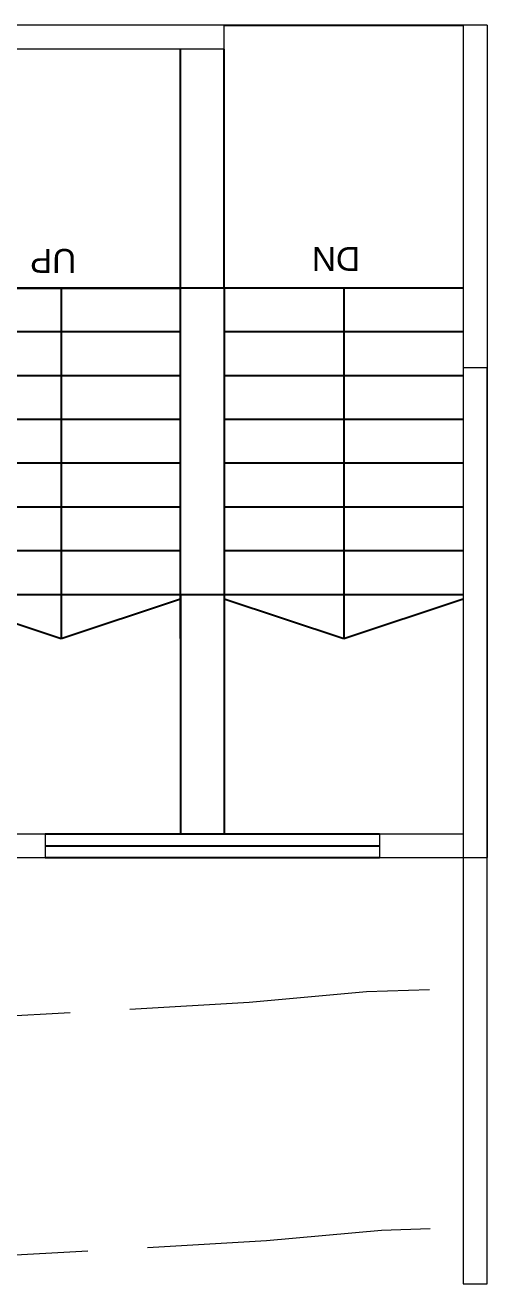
# Model space of a CAD drawing. Header units: inches. Extents: x 27644242 to 29005101, y -955243 to 216979.
# Drawn here: x 28747740 to 28750602, y -754536 to -746636 of the extents above; entities that cross this region are included whole.
import ezdxf

# ---------------------------------------------------------------- set-up
doc = ezdxf.new("R2010")
doc.units = ezdxf.units.IN
doc.header["$MEASUREMENT"] = 0
doc.linetypes.add('01-Xref Col Podium Lvl-1$0$HIDDEN', pattern=[0.375, 0.25, -0.125])
for name, color, linetype, lineweight in [('ELEVATION', 40, 'Continuous', 13), ('RVA Site Boundary', 17, 'Continuous', 15), ('WALL', 7, 'Continuous', 20)]:
    doc.layers.add(name, color=color, linetype=linetype, lineweight=lineweight)
for name, color, linetype in [('KPA Elevation Line 3', 252, 'Continuous'), ('KPA General Plan Line', 1, 'Continuous'), ('KPA Glass', 152, 'Continuous'), ('KPA Stair Line', 253, 'Continuous'), ('KPA Text', 7, 'Continuous')]:
    doc.layers.add(name, color=color, linetype=linetype)
doc.styles.get("Standard").update_dxf_attribs({"font": 'swiss.ttf'})

# ---------------------------------------------------------------- blocks, each defined once
blk = doc.blocks.new('A$C69BC79EC')
for p, q in [((980, 3480), (230, 3229.999999996275)), ((980, 1280), (980, 3480)), ((1730, 3229.999999996275), (980, 3480)), ((2755, 3480), (2005, 3229.999999996275)), ((2755, 1280), (2755, 3480)), ((3505, 3229.999999996275), (2755, 3480))]:
    blk.add_line(p, q)
at = {"layer": 'KPA Elevation Line 3'}
for p, q in [((1730, 1280), (1730, 3480)), ((2005, 3480), (2005, 1280)), ((1730, 3205), (2005, 3205)), ((1730, 1280), (2005, 1280))]:
    blk.add_line(p, q, dxfattribs=at)
at = {"layer": 'KPA General Plan Line'}
blk.add_line((1730, -370), (230, -370), dxfattribs=at)
at = {"layer": 'KPA Glass', "ltscale": 500}
for p, q in [((2855, 4855), (755, 4855)), ((2855, 4779.999999998137), (755, 4779.999999998137)), ((2855, 4705), (755, 4705))]:
    blk.add_line(p, q, dxfattribs=at)
at = {"layer": 'KPA Stair Line', "ltscale": 500}
for p, q in [((1730, 3205), (1730, 4705)), ((2005, 3205), (2005, 4705)), ((1730, 1280), (1730, -220)), ((2005, 1280), (2005, -220))]:
    blk.add_line(p, q, dxfattribs=at)
at = {"layer": 'KPA Stair Line'}
for p, q in [((230, 3205), (1730, 3205)), ((2005, 3205), (3505, 3205)), ((230, 2930), (1730, 2930)), ((2005, 2930), (3505, 2930)), ((230, 2655), (1730, 2655)), ((2005, 2655), (3505, 2655)), ((230, 2380), (1730, 2380)), ((2005, 2380), (3505, 2380)), ((230, 2105), (1730, 2105)), ((2005, 2105), (3505, 2105)), ((230, 1830), (1730, 1830)), ((2005, 1830), (3505, 1830)), ((230, 1555), (1730, 1555)), ((2005, 1555), (3505, 1555)), ((230, 1280), (1730, 1280)), ((3505, 1280), (2005, 1280)), ((2005, 1280), (3505, 1280))]:
    blk.add_line(p, q, dxfattribs=at)
at = {"layer": 'WALL', "ltscale": 500}
for p, q in [((755, 4854.999999992549), (79.99999999627471, 4854.999999997337)), ((79.99999999627471, -370), (79.99999999627471, 4854.999999997337)), ((755, 4704.999999996275), (755, 4854.999999992549)), ((2855, 4704.999999996275), (2855, 4855)), ((3655, 4854.999999994325), (2855, 4855)), ((3655, 4854.999999994325), (3655, -370)), ((755, 4704.999999992549), (229.9999999962747, 4704.999999996275)), ((229.9999999962747, -370), (229.9999999962747, 4704.999999996275)), ((3505, 4704.999999995387), (2855, 4705)), ((3505, 4704.999999995387), (3505, -220)), ((1730, -220), (3505, -220)), ((1730, -220), (1730, -370)), ((79.99999999627471, -370), (230, -370)), ((1730, -370), (3655, -370))]:
    blk.add_line(p, q, dxfattribs=at)
at = {"layer": 'KPA Text', "extrusion": (-0.0211684914087696, 5.594003454425956e-15, 0.9997759223803486)}
for s, p in [('DN', (-1022.789288384432, 877.3481881730258, -17.51763832254801)), ('UP', (-1034.500082685554, 2659.129080928862, -55.24370541074313))]:
    blk.add_text(s, height=150, rotation=90, dxfattribs=at).set_placement(p)
blk = doc.blocks.new('SALE  3')
at = {"layer": 'WALL', "ltscale": 500}
blk.add_lwpolyline([(465.6711805015802, -4465.785095816187), (315.6711837202311, -4465.785095816187), (315.6711837202311, 1284.286244436516), (465.6711805015802, 1284.286244436516)], close=True, dxfattribs=at)

msp = doc.modelspace()

# ---------------------------------------------------------------- linework, layer by layer
at = {"layer": 'RVA Site Boundary', "linetype": '01-Xref Col Podium Lvl-1$0$HIDDEN', "ltscale": 3000}
for points in [[(28728668.08443492, -732896.9133587282), (28742981.54706581, -732902.20860254), (28767232.32996619, -732921.177413115), (28787191.93058064, -733004.5504363249), (28787650.2531486, -734815.9008360349), (28785259.94735293, -735402.7328761455), (28778690.25507022, -737143.5601405688), (28775344.88423356, -738107.7832886158), (28768106.52557525, -740017.6511816415), (28770492.42657951, -749971.8522995529), (28771116.30224524, -752537.0143225573), (28768872.10574237, -751992.2359952691), (28763115.22133543, -753838.4694427473), (28761838.70663104, -754171.838579641), (28755905.89056506, -754005.9134133987), (28749977.85867993, -754201.1721101878), (28749256.89762449, -754266.8671689352), (28741955.48243236, -754683.7526578319), (28733624.94699305, -755442.0475218783)], [(28728670.01880742, -734396.9141769926), (28742980.6829593, -734402.2083855115), (28767228.61052112, -734421.1749626587), (28782861.60408111, -734486.4753642094), (28778290.39049677, -735697.7487232483), (28774945.77737315, -736661.7534786263), (28766306.0687177, -738941.3727880681), (28769034.32433483, -750323.9092241782), (28769076.75035273, -750498.3504083732), (28768815.87018944, -750435.0217921846), (28762696.35979354, -752397.5494332609), (28761666.73285777, -752666.4424132768), (28755902.1641698, -752505.2226809894), (28749885.03136097, -752703.416201778), (28749146.05397016, -752770.7529361772), (28741844.70976524, -753187.6343719501), (28733400.47402076, -753956.2789137666)]]:
    msp.add_lwpolyline(points, dxfattribs=at)

# ---------------------------------------------------------------- block references
at = {"ltscale": 500, "rotation": 180}
msp.add_blockref('A$C69BC79EC', (28750721.05051474, -747006.1565837562), dxfattribs=at)

# ---------------------------------------------------------------- next in the draw order: block references
at = {"layer": 'ELEVATION', "ltscale": 500, "xscale": -1}
msp.add_blockref('SALE  3', (28750956.72169525, -750070.4806846727), dxfattribs=at)

doc.saveas('drawing.dxf')
